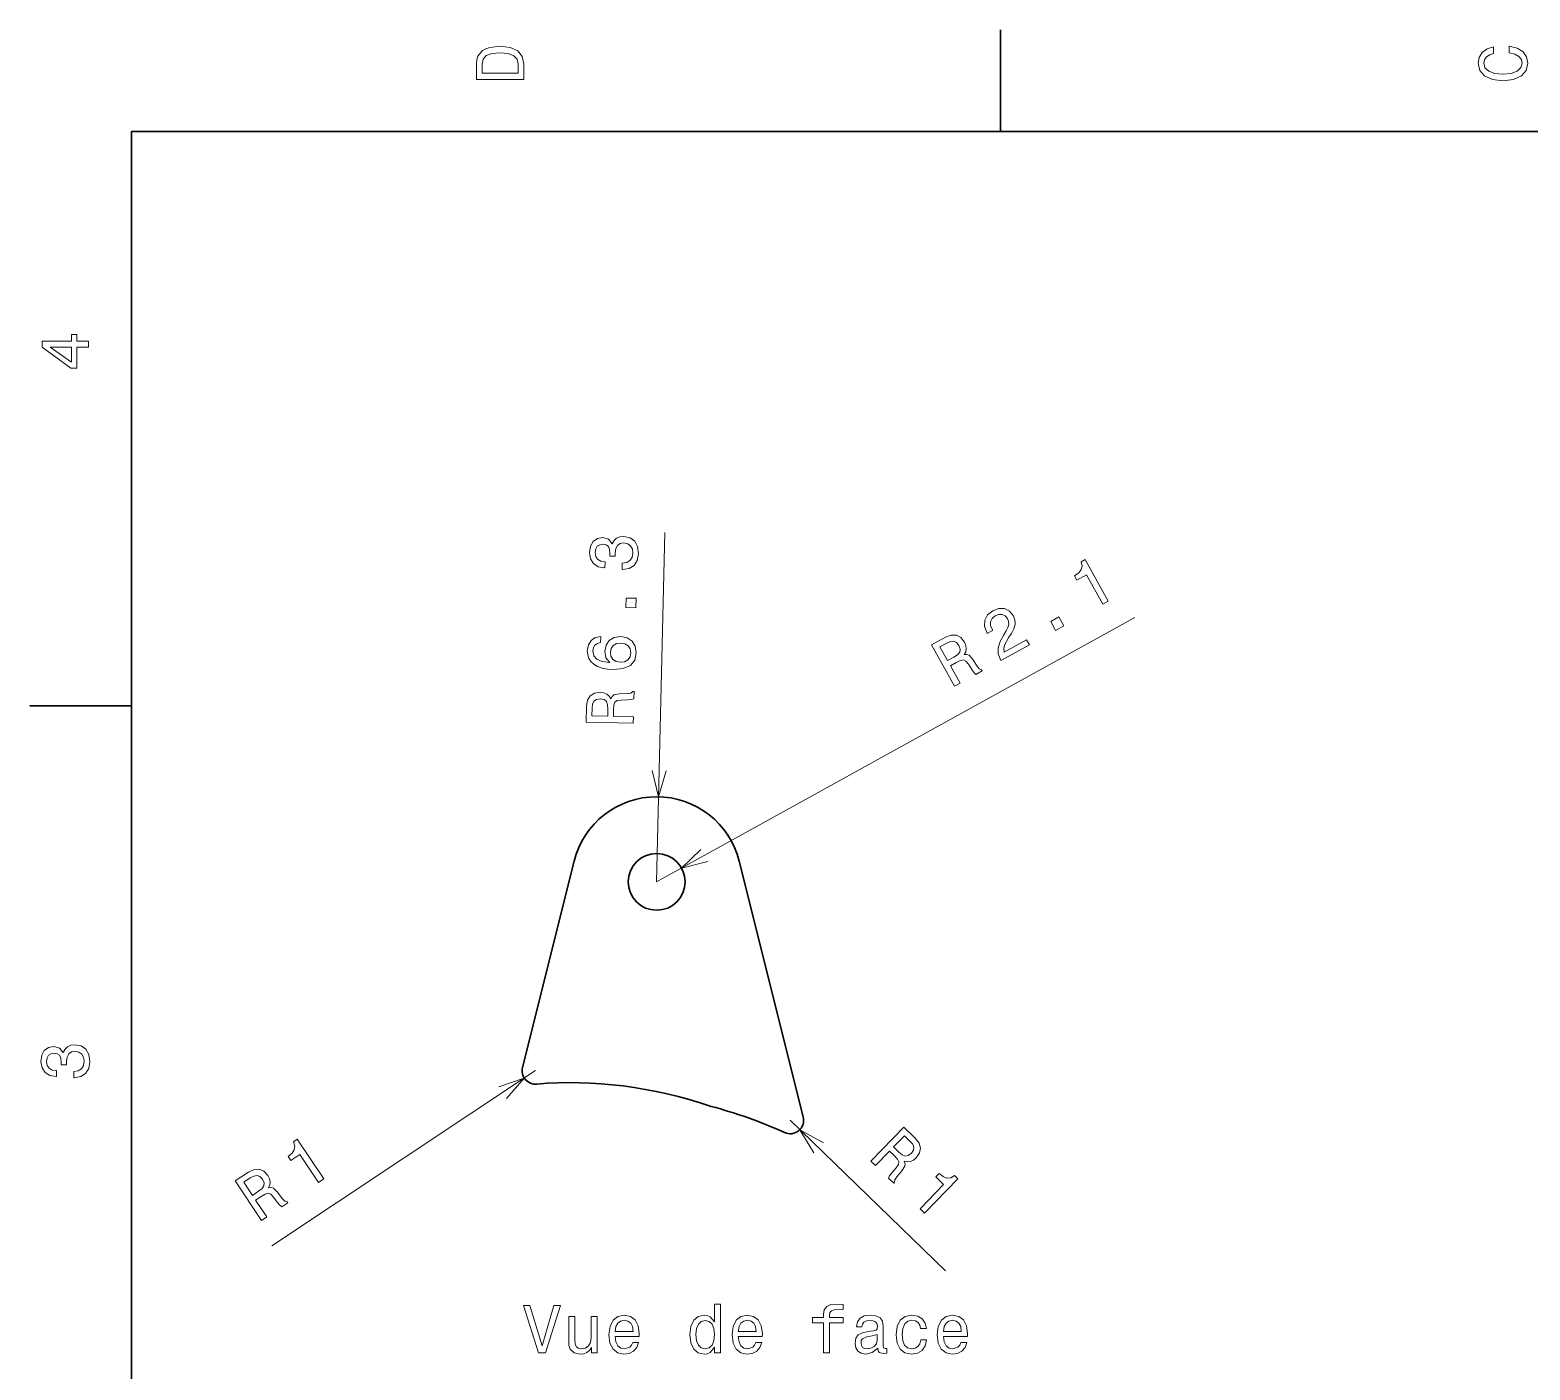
# Model space of a CAD drawing. Extents: x 0 to 297, y 0 to 210.
# Drawn here: x 2.5 to 113.5, y 108.4 to 207.5 of the extents above; entities that cross this region are included whole.
import ezdxf

# ---------------------------------------------------------------- set-up
doc = ezdxf.new("R2010")
doc.units = 0

msp = doc.modelspace()

# ---------------------------------------------------------------- linework, layer by layer
at = {"color": 7, "lineweight": 35, "ltscale": 0.1875}
for p, q in [((74.300003, 200), (74.300003, 207.5)), ((10, 157.5), (2.5, 157.5))]:
    msp.add_line(p, q, dxfattribs=at)
at = {"color": 7, "lineweight": 35}
for p, q in [((287, 200), (10, 200)), ((10, 200), (10, 10))]:
    msp.add_line(p, q, dxfattribs=at)
at = {"color": 7, "lineweight": 13}
for p, q in [((48.865292, 144.471436), (49.464668, 170.308578)), ((48.865292, 144.471436), (84.251472, 164.040436)), ((39.906963, 130.502411), (20.402494, 117.544006))]:
    msp.add_line(p, q, dxfattribs=at)
at = {"color": 7, "lineweight": 35, "ltscale": 0.393141}
msp.add_line((42.753674, 146.000534), (38.936867, 130.745132), dxfattribs=at)
at = {"color": 7, "lineweight": 35, "ltscale": 0.487748}
msp.add_line((54.97691, 146.000534), (59.712212, 127.074005), dxfattribs=at)
at = {"color": 7, "lineweight": 13, "ltscale": 0.4}
msp.add_line((58.742111, 126.831291), (70.22496, 115.689285), dxfattribs=at)
at = {"color": 7, "lineweight": 13}
for points in [[(35.533215, 204.994965), (35.533215, 203.829971), (39.033215, 203.829971), (39.033215, 204.994965), (38.922264, 205.544678), (38.584366, 205.953171), (38.034657, 206.205338), (37.283215, 206.296112), (36.516644, 206.215424), (36.21405, 206.114563), (35.971977, 205.973343), (35.644165, 205.56485), (35.563473, 205.297562)], [(35.951801, 204.959656), (36.027451, 205.342941), (36.259438, 205.605194), (36.672985, 205.761536), (37.283215, 205.811966), (37.873272, 205.756485), (38.286816, 205.600143), (38.533936, 205.332855), (38.614628, 204.959656), (38.614628, 204.298996), (35.951801, 204.298996)], [(111.93206, 205.817017), (112.35569, 205.716141), (112.658287, 205.549713), (112.844887, 205.317734), (112.905403, 205.045395), (112.814629, 204.71759), (112.54229, 204.460388), (112.098488, 204.28891), (111.483215, 204.233429), (110.872986, 204.28891), (110.424141, 204.455338), (110.151802, 204.71254), (110.055984, 205.045395), (110.106415, 205.287476), (110.247627, 205.494247), (110.474571, 205.655624), (110.787247, 205.766571), (110.787247, 206.245682), (110.308144, 206.094391), (109.94503, 205.832138), (109.718086, 205.474075), (109.637398, 205.045395), (109.763474, 204.510818), (110.116501, 204.10231), (110.696472, 203.840057), (111.483215, 203.749283), (112.269958, 203.840057), (112.84993, 204.10231), (113.208, 204.510818), (113.329041, 205.045395), (113.233215, 205.51442), (112.965927, 205.892654), (112.527161, 206.159943), (111.93206, 206.301163)], [(6.833213, 184.02739), (6.833213, 184.481277), (5.965778, 184.481277), (5.965778, 184.98056), (5.56232, 184.98056), (5.56232, 184.481277), (3.408862, 184.481277), (3.408862, 184.022339), (5.521974, 182.489197), (5.965778, 182.489197), (5.965778, 184.02739)], [(5.56232, 182.912827), (3.993876, 184.02739), (5.56232, 184.02739)], [(46.301399, 167.592316), (46.336693, 167.591492), (46.822582, 167.660934), (47.191093, 167.889481), (47.431675, 168.257202), (47.528851, 168.749329), (47.455303, 169.275665), (47.242584, 169.674072), (46.8955, 169.934357), (46.443836, 170.035645), (46.145432, 170.002197), (45.900848, 169.896896), (45.710087, 169.719711), (45.568344, 169.480865), (45.303684, 169.814896), (44.872772, 169.940918), (44.477753, 169.87442), (44.175255, 169.66452), (43.980518, 169.315918), (43.903744, 168.83342), (43.973888, 168.377777), (44.18766, 168.024734), (44.535328, 167.789673), (45.002468, 167.703156), (45.037758, 167.702347), (45.048168, 168.151062), (44.726425, 168.198883), (44.49754, 168.335358), (44.361279, 168.550385), (44.317764, 168.84903), (44.364178, 169.110275), (44.474503, 169.299408), (44.648617, 169.411392), (44.881596, 169.451385), (45.127594, 169.400284), (45.291168, 169.275421), (45.387093, 169.061325), (45.410679, 168.773239), (45.401077, 168.576721), (45.799385, 168.567474), (45.795029, 168.814758), (45.847775, 169.131348), (45.974277, 169.365509), (46.174187, 169.502121), (46.432491, 169.54657), (46.723633, 169.484329), (46.937042, 169.333084), (47.067791, 169.098007), (47.106033, 168.789398), (47.048248, 168.472931), (46.891609, 168.244507), (46.64621, 168.103912), (46.312157, 168.056168)], [(81.875732, 165.012085), (82.277351, 165.234192), (80.57135, 168.319092), (80.271248, 168.153137), (80.340683, 167.839996), (80.281868, 167.571182), (80.09771, 167.331024), (79.781822, 167.110229), (79.955109, 166.79689), (80.670067, 167.192276)], [(47.335285, 164.754456), (47.351425, 165.450241), (46.600185, 165.467667), (46.584045, 164.771881)], [(74.339531, 160.844467), (76.444687, 162.008652), (76.234795, 162.388199), (74.570969, 161.468079), (74.548943, 161.726761), (74.61264, 161.98674), (74.92923, 162.570999), (75.116402, 162.847397), (75.302734, 163.198242), (75.38813, 163.53363), (75.363289, 163.859909), (75.243904, 164.180008), (74.963867, 164.509232), (74.595352, 164.685806), (74.175087, 164.695435), (73.728043, 164.534668), (73.345856, 164.225342), (73.13839, 163.839752), (73.114006, 163.394043), (73.285019, 162.91806), (73.319183, 162.856277), (73.720795, 163.078369), (73.701271, 163.113678), (73.575027, 163.43576), (73.572159, 163.722321), (73.68383, 163.968491), (73.908546, 164.156158), (74.188927, 164.253571), (74.439713, 164.248184), (74.65847, 164.144409), (74.822197, 163.95256), (74.903572, 163.732468), (74.914902, 163.513977), (74.856659, 163.285812), (74.735687, 163.046021), (74.553406, 162.760803), (74.272217, 162.248001), (74.128777, 161.788315), (74.143082, 161.335175), (74.332214, 160.857712)], [(78.381264, 163.07959), (78.990303, 163.416397), (78.626648, 164.07399), (78.017609, 163.737183)], [(44.72855, 162.636688), (44.317936, 162.550354), (44.010277, 162.335541), (43.810734, 161.997131), (43.734898, 161.554962), (43.76329, 161.256683), (43.853119, 160.997314), (44.004154, 160.766815), (44.22155, 160.570068), (44.495346, 160.412384), (44.830578, 160.293625), (45.227249, 160.213806), (45.675507, 160.183228), (46.393326, 160.247284), (46.918369, 160.482285), (47.240204, 160.873352), (47.358715, 161.415405), (47.279308, 161.906586), (47.050995, 162.285172), (46.68351, 162.535843), (46.211563, 162.632538), (45.730595, 162.557953), (45.357159, 162.334564), (45.116928, 161.981964), (45.025967, 161.540146), (45.115692, 161.058838), (45.394775, 160.694199), (44.841923, 160.782684), (44.447357, 160.953262), (44.216122, 161.205811), (44.143406, 161.550537), (44.189587, 161.801697), (44.299911, 161.990829), (44.479301, 162.112778), (44.717789, 162.172821)], [(46.205257, 162.143372), (46.52161, 162.080536), (46.760345, 161.933746), (46.91642, 161.703125), (46.960289, 161.419617), (46.902969, 161.123306), (46.741409, 160.900055), (46.49601, 160.759445), (46.177319, 160.721436), (45.865891, 160.779114), (45.632198, 160.925781), (45.48632, 161.161224), (45.438114, 161.475098), (45.499889, 161.746078), (45.651134, 161.959473), (45.891376, 162.095154)], [(70.900284, 158.94252), (71.31073, 159.169495), (70.595627, 160.462616), (71.014893, 160.694473), (71.331146, 160.852066), (71.559502, 160.897675), (71.745956, 160.810608), (71.93409, 160.574631), (72.175812, 160.189636), (72.346291, 159.943893), (72.484673, 159.81871), (72.948074, 160.074982), (72.901703, 160.158829), (72.731857, 160.226273), (72.569641, 160.436234), (72.265396, 160.913452), (71.987793, 161.238251), (71.82283, 161.296875), (71.617584, 161.292862), (71.733101, 161.500824), (71.771248, 161.723633), (71.743301, 161.961746), (71.640427, 162.210297), (71.373627, 162.546844), (71.043335, 162.727264), (70.659317, 162.733887), (70.230385, 162.571594), (69.206497, 162.005371)], [(70.32309, 162.133011), (70.606949, 162.255402), (70.843094, 162.276505), (71.047676, 162.187927), (71.221634, 161.967163), (71.319054, 161.686783), (71.285316, 161.466431), (71.126236, 161.274719), (70.860397, 161.098892), (70.388168, 160.837738), (69.824387, 161.857224)], [(47.137024, 156.208054), (47.1479, 156.676941), (45.670631, 156.711212), (45.681744, 157.190201), (45.705055, 157.542786), (45.780788, 157.762985), (45.949978, 157.880127), (46.248619, 157.923645), (46.702972, 157.938324), (47.001144, 157.96167), (47.179012, 158.018082), (47.191292, 158.547485), (47.095497, 158.549713), (46.951633, 158.437012), (46.688522, 158.402771), (46.123013, 158.380569), (45.702549, 158.304565), (45.568771, 158.19165), (45.468765, 158.01236), (45.347397, 158.216965), (45.174206, 158.362228), (44.954468, 158.45813), (44.68795, 158.494568), (44.262798, 158.433807), (43.940479, 158.239502), (43.741169, 157.911194), (43.6651, 157.458939), (43.637962, 156.28923)], [(44.090618, 157.317902), (44.128002, 157.624756), (44.228828, 157.83934), (44.408451, 157.971375), (44.686806, 158.010315), (44.978065, 157.953125), (45.151375, 157.812897), (45.236748, 157.578857), (45.254589, 157.260635), (45.242073, 156.721161), (44.0774, 156.748184)], [(5.73379, 129.979111), (5.769093, 129.979111), (6.253242, 130.059799), (6.616354, 130.296829), (6.848343, 130.670029), (6.934078, 131.164276), (6.848343, 131.688766), (6.626441, 132.082138), (6.273415, 132.334305), (5.819525, 132.425079), (5.521974, 132.384735), (5.279899, 132.273788), (5.0933, 132.092224), (4.957133, 131.850143), (4.684798, 132.177963), (4.251081, 132.293961), (3.857709, 132.218307), (3.560158, 132.00145), (3.373559, 131.648422), (3.307997, 131.164276), (3.388689, 130.710388), (3.610591, 130.362396), (3.963617, 130.135452), (4.432637, 130.059799), (4.46794, 130.059799), (4.46794, 130.508652), (4.145173, 130.548996), (3.913184, 130.680115), (3.771974, 130.891937), (3.721542, 131.189484), (3.761888, 131.451736), (3.867795, 131.643372), (4.039265, 131.759369), (4.271254, 131.804764), (4.518372, 131.759369), (4.684798, 131.638336), (4.785663, 131.426514), (4.815922, 131.139053), (4.810879, 130.942368), (5.209294, 130.942368), (5.199208, 131.189484), (5.244596, 131.507217), (5.365634, 131.744247), (5.56232, 131.885452), (5.819525, 131.935883), (6.112032, 131.880417), (6.328891, 131.734161), (6.465058, 131.502167), (6.510447, 131.194534), (6.460014, 130.876801), (6.308718, 130.644821), (6.066643, 130.498566), (5.73379, 130.443085)], [(23.846228, 122.233131), (24.228487, 122.487091), (22.277697, 125.423347), (21.992052, 125.233566), (22.086681, 124.927094), (22.049883, 124.654396), (21.885826, 124.400085), (21.588905, 124.154381), (21.787054, 123.856133), (22.467558, 124.308243)], [(64.723244, 123.814461), (65.059845, 123.487846), (66.08886, 124.548332), (66.432701, 124.214699), (66.675522, 123.958), (66.785614, 123.7528), (66.756584, 123.549072), (66.585571, 123.300407), (66.28759, 122.9571), (66.102097, 122.722481), (66.022614, 122.553658), (66.402649, 122.184898), (66.469376, 122.25367), (66.484467, 122.435791), (66.638138, 122.652092), (67.006142, 123.082054), (67.236107, 123.442169), (67.244171, 123.61705), (67.180603, 123.812248), (67.413177, 123.762253), (67.637436, 123.790596), (67.857117, 123.886635), (68.064964, 124.057396), (68.309296, 124.410591), (68.38578, 124.779099), (68.28035, 125.148422), (68.000259, 125.511551), (67.160553, 126.326332)], [(67.607635, 125.295212), (67.80735, 125.059265), (67.896255, 124.839485), (67.871063, 124.617981), (67.71048, 124.387306), (67.470589, 124.212502), (67.249947, 124.180641), (67.020233, 124.277046), (66.774658, 124.480202), (66.387375, 124.855988), (67.198647, 125.69207)], [(19.623379, 119.427544), (20.014038, 119.687096), (19.196325, 120.917885), (19.595387, 121.183014), (19.897804, 121.365768), (20.121704, 121.429756), (20.314617, 121.358116), (20.521282, 121.138184), (20.793461, 120.774078), (20.983324, 120.542984), (21.131411, 120.429459), (21.572477, 120.722488), (21.519453, 120.802307), (21.344694, 120.855736), (21.165966, 121.051842), (20.823988, 121.502777), (20.520939, 121.803986), (20.351763, 121.849014), (20.147512, 121.828354), (20.245768, 122.045006), (20.265707, 122.270172), (20.218521, 122.505234), (20.095812, 122.744614), (19.802572, 123.058395), (19.458725, 123.211403), (19.075432, 123.186836), (18.661093, 122.990265), (17.686543, 122.342796)], [(18.789097, 122.560654), (19.06208, 122.705688), (19.295734, 122.74588), (19.50683, 122.67421), (19.698132, 122.468292), (19.817993, 122.196747), (19.802256, 121.974373), (19.65926, 121.770386), (19.408573, 121.573555), (18.959105, 121.27494), (18.314423, 122.245285)], [(68.361786, 120.28392), (68.691154, 119.964325), (71.146027, 122.494301), (70.89991, 122.733116), (70.620529, 122.575546), (70.346237, 122.553581), (70.062881, 122.659874), (69.759712, 122.897827), (69.510361, 122.640846), (70.096703, 122.071907)], [(53.147713, 110.033401), (53.147713, 109.614815), (53.591515, 109.614815), (53.591515, 113.235855), (53.152756, 113.235855), (53.152756, 111.909485), (52.814857, 112.29277), (52.608086, 112.383545), (52.371056, 112.418846), (51.942383, 112.317986), (51.609528, 112.035561), (51.39267, 111.581673), (51.31702, 110.971443), (51.39267, 110.361214), (51.609528, 109.902275), (51.942383, 109.614815), (52.371056, 109.518997), (52.608086, 109.554298), (52.819901, 109.645073)], [(61.206791, 111.854012), (61.206791, 109.614815), (61.650597, 109.614815), (61.650597, 111.854012), (62.659241, 111.854012), (62.659241, 112.232246), (61.650597, 112.232246), (61.650597, 112.398674), (61.685898, 112.600403), (61.801895, 112.736572), (61.998581, 112.817261), (62.280998, 112.847527), (62.659241, 112.827354), (62.659241, 113.210632), (62.180134, 113.235855), (61.746418, 113.19046), (61.443825, 113.054298), (61.262268, 112.817261), (61.206791, 112.47937), (61.206791, 112.232246), (60.394833, 112.232246), (60.394833, 111.854012)], [(41.260826, 113.119858), (40.383305, 110.139313), (39.480564, 113.119858), (39.001457, 113.119858), (40.131142, 109.614815), (40.635464, 109.614815), (41.739933, 113.119858)], [(44.463276, 112.323029), (44.01947, 112.323029), (44.01947, 110.759628), (43.96904, 110.396515), (43.822784, 110.13427), (43.59584, 109.972885), (43.29829, 109.922455), (43.061256, 109.962799), (42.909962, 110.083832), (42.824226, 110.290604), (42.804054, 110.583115), (42.804054, 112.323029), (42.360249, 112.323029), (42.360249, 110.54277), (42.375378, 110.1847), (42.471199, 109.887146), (42.763706, 109.614815), (43.232727, 109.518997), (43.484886, 109.554298), (43.701748, 109.645073), (43.888348, 109.801414), (44.039642, 110.028358), (44.039642, 109.614815), (44.463276, 109.614815)], [(45.799728, 110.840317), (47.574947, 110.840317), (47.57999, 111.047089), (47.499298, 111.62706), (47.277397, 112.060783), (46.92437, 112.323029), (46.455349, 112.418846), (45.996414, 112.317986), (45.643391, 112.035561), (45.416443, 111.57663), (45.335754, 110.971443), (45.4114, 110.351128), (45.638348, 109.897232), (45.986328, 109.614815), (46.44022, 109.518997), (46.833591, 109.584557), (47.156357, 109.756027), (47.393391, 110.028358), (47.529556, 110.391472), (47.090797, 110.391472), (47.000019, 110.189743), (46.868893, 110.038445), (46.495697, 109.917412), (46.208233, 109.972885), (45.991371, 110.149399), (45.850163, 110.436859), (45.799728, 110.825188)], [(54.907799, 110.840317), (56.683014, 110.840317), (56.688057, 111.047089), (56.607368, 111.62706), (56.385468, 112.060783), (56.03244, 112.323029), (55.563419, 112.418846), (55.104485, 112.317986), (54.751457, 112.035561), (54.524513, 111.57663), (54.443821, 110.971443), (54.51947, 110.351128), (54.746414, 109.897232), (55.094398, 109.614815), (55.548286, 109.518997), (55.941662, 109.584557), (56.264427, 109.756027), (56.501457, 110.028358), (56.637627, 110.391472), (56.198868, 110.391472), (56.108086, 110.189743), (55.976963, 110.038445), (55.603767, 109.917412), (55.316299, 109.972885), (55.099442, 110.149399), (54.958229, 110.436859), (54.907799, 110.825188)], [(65.236328, 109.967842), (65.236328, 109.952713), (65.261543, 109.781242), (65.337196, 109.660202), (65.654915, 109.564384), (65.902039, 109.604729), (65.902039, 109.94767), (65.796127, 109.932541), (65.654915, 109.9981), (65.6297, 110.199829), (65.6297, 111.601845), (65.569183, 111.959915), (65.39267, 112.212074), (65.085037, 112.363373), (64.651314, 112.418846), (64.227684, 112.35833), (63.915005, 112.186859), (63.718319, 111.919571), (63.652756, 111.566544), (63.652756, 111.536285), (64.05117, 111.536285), (64.086472, 111.7481), (64.197426, 111.899399), (64.378983, 111.990173), (64.636185, 112.025475), (64.883301, 112.000259), (65.059814, 111.924614), (65.165726, 111.793488), (65.201027, 111.611931), (65.180855, 111.400116), (65.100159, 111.294212), (64.898438, 111.243774), (64.520187, 111.20343), (64.086472, 111.112656), (63.778839, 110.951271), (63.597282, 110.699112), (63.541805, 110.325912), (63.592239, 109.993057), (63.748577, 109.745941), (64.00074, 109.5896), (64.348724, 109.534126), (64.817741, 109.64003)], [(68.388344, 111.425331), (68.827103, 111.425331), (68.736328, 111.828789), (68.51947, 112.146515), (68.181572, 112.343201), (67.742813, 112.418846), (67.258667, 112.317986), (66.890503, 112.035561), (66.658524, 111.57663), (66.577827, 110.961357), (66.653473, 110.351128), (66.880417, 109.897232), (67.238495, 109.614815), (67.727684, 109.518997), (68.1614, 109.594643), (68.499298, 109.806458), (68.731285, 110.139313), (68.832153, 110.583115), (68.408524, 110.583115), (68.33287, 110.300697), (68.191658, 110.088875), (67.989929, 109.957756), (67.742813, 109.917412), (67.435181, 109.982971), (67.213272, 110.1847), (67.077103, 110.512512), (67.031715, 110.976486), (67.077103, 111.430374), (67.218315, 111.758186), (67.445267, 111.959915), (67.742813, 112.030518), (68.005058, 111.98513), (68.201744, 111.869141), (68.33287, 111.677498)], [(70.087914, 110.840317), (71.863129, 110.840317), (71.868172, 111.047089), (71.787476, 111.62706), (71.565582, 112.060783), (71.212555, 112.323029), (70.74353, 112.418846), (70.284599, 112.317986), (69.931572, 112.035561), (69.704628, 111.57663), (69.623932, 110.971443), (69.699585, 110.351128), (69.926529, 109.897232), (70.274513, 109.614815), (70.728401, 109.518997), (71.12178, 109.584557), (71.444542, 109.756027), (71.681572, 110.028358), (71.817741, 110.391472), (71.378983, 110.391472), (71.2882, 110.189743), (71.157074, 110.038445), (70.783875, 109.917412), (70.496414, 109.972885), (70.279556, 110.149399), (70.138344, 110.436859), (70.087914, 110.825188)], [(45.799728, 111.213516), (45.855206, 111.561501), (45.991371, 111.818703), (46.198143, 111.975044), (46.470478, 112.030518), (46.73777, 111.975044), (46.944542, 111.818703), (47.070625, 111.561501), (47.116013, 111.213516)], [(52.446705, 112.020432), (52.739212, 111.949829), (52.961113, 111.753143), (53.092239, 111.425331), (53.14267, 110.971443), (53.092239, 110.512512), (52.961113, 110.1847), (52.739212, 109.982971), (52.446705, 109.917412), (52.169327, 109.982971), (51.957512, 110.1847), (51.816299, 110.517555), (51.770912, 110.971443), (51.816299, 111.420288), (51.957512, 111.7481), (52.169327, 111.949829)], [(54.907799, 111.213516), (54.963272, 111.561501), (55.099442, 111.818703), (55.306213, 111.975044), (55.578548, 112.030518), (55.84584, 111.975044), (56.052612, 111.818703), (56.178692, 111.561501), (56.224083, 111.213516)], [(65.185898, 110.562943), (65.125381, 110.300697), (64.963997, 110.098961), (64.721924, 109.967842), (64.42437, 109.922455), (64.232727, 109.94767), (64.096558, 110.028358), (64.010826, 110.169571), (63.985611, 110.366257), (64.005783, 110.54277), (64.086472, 110.668846), (64.409241, 110.810059), (64.817741, 110.870575), (65.185898, 110.991615)], [(70.087914, 111.213516), (70.143387, 111.561501), (70.279556, 111.818703), (70.486328, 111.975044), (70.758667, 112.030518), (71.025955, 111.975044), (71.232727, 111.818703), (71.35881, 111.561501), (71.40419, 111.213516)]]:
    msp.add_lwpolyline(points, close=True, dxfattribs=at)
for points in [[(48.538708, 152.713089), (49.011402, 150.769745), (49.573704, 152.689072)], [(52.143059, 146.87561), (50.703003, 145.487717), (52.644073, 145.969635)], [(37.751396, 128.448822), (39.074036, 129.949036), (37.178493, 129.311142)], [(61.206707, 125.161118), (59.459789, 126.134918), (60.485767, 124.418121)]]:
    msp.add_lwpolyline(points, dxfattribs=at)
at = {"color": 7, "lineweight": 35}
msp.add_circle((48.865292, 144.471436), 2.1, dxfattribs=at)
for centre, radius, start, end in [((48.865292, 144.471436), 6.3, 14.046691, 165.953311), ((39.906963, 130.502411), 1, 165.953311, 275.279693), ((44.337685, 95.246101), 33.714967, 65.48601, 75.305629), ((58.742111, 126.831291), 1, 245.438535, 14.046691)]:
    msp.add_arc(centre, radius, start, end, dxfattribs=at)
msp.add_ellipse((47.72113, 114.815407), major_axis=(20.888752, -6.279633), ratio=0.641842, start_param=1.5159852764, end_param=2.1328747062, dxfattribs=at)

doc.saveas('drawing.dxf')
